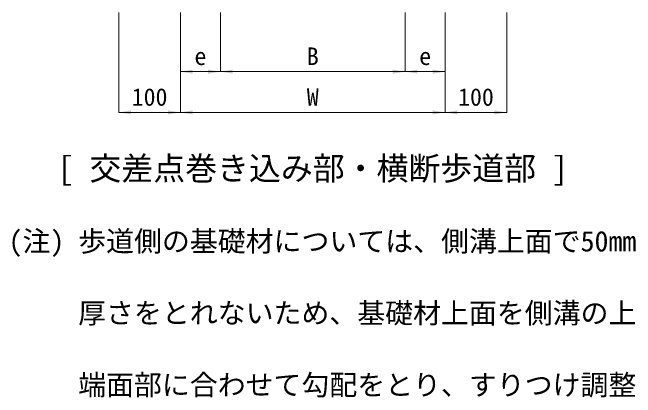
# Model space of a CAD drawing. Units: millimetres at full size. Extents: x 80703 to 103503, y 5263 to 15046.
# Drawn here: x 92457 to 93469, y 10220 to 10845 of the extents above; entities that cross this region are included whole.
import ezdxf
from ezdxf.enums import TextEntityAlignment as Align

# ---------------------------------------------------------------- set-up
doc = ezdxf.new("R2010")
doc.units = ezdxf.units.MM
doc.header["$LTSCALE"] = 20
doc.layers.add('0_2', color=7, linetype='Continuous', lineweight=9)
doc.layers.add('寸法線', color=7, linetype='Continuous', lineweight=9)
doc.styles.add('ＭＳ ゴシック', font='')
doc.styles.get('ＭＳ ゴシック').set_extended_font_data('MS Gothic')

# ---------------------------------------------------------------- blocks, each defined once
blk = doc.blocks.new('filled_arrow')
at = {"color": 0, "linetype": 'Continuous', "lineweight": -2}
blk.add_solid([(7.5, 1.25), (0, 0), (7.5, -1.25)], dxfattribs=at)

msp = doc.modelspace()

# ---------------------------------------------------------------- linework, layer by layer
at = {"layer": '寸法線'}
for p, q in [((92629.44, 10845.02), (92629.44, 10682.75)), ((92729.44, 10845.02), (92729.44, 10748.92)), ((92794.44, 10845.02), (92794.44, 10748.92)), ((92794.44, 10845.02), (92794.44, 10748.92)), ((93094.44, 10845.02), (93094.44, 10748.92)), ((93094.44, 10845.02), (93094.44, 10748.92)), ((93159.44, 10845.02), (93159.44, 10748.92)), ((93259.44, 10845.02), (93259.44, 10682.75)), ((92729.44, 10830.02), (92729.44, 10682.75)), ((92729.44, 10830.02), (92729.44, 10682.75)), ((93159.44, 10830.02), (93159.44, 10682.75)), ((93159.44, 10830.02), (93159.44, 10682.75)), ((92729.44, 10748.92), (92794.44, 10748.92)), ((92794.44, 10748.92), (93094.44, 10748.92)), ((93094.44, 10748.92), (93159.44, 10748.92)), ((92729.44, 10682.75), (92629.44, 10682.75)), ((92729.44, 10682.75), (93159.44, 10682.75)), ((93159.44, 10682.75), (93259.44, 10682.75))]:
    msp.add_line(p, q, dxfattribs=at)

# ---------------------------------------------------------------- block references
at = {"layer": '寸法線', "xscale": 2.67, "yscale": 2.67}
for p in [(92729.44, 10748.92), (92794.44, 10748.92), (93094.44, 10748.92), (92629.44, 10682.75), (92729.44, 10682.75), (93159.44, 10682.75)]:
    msp.add_blockref('filled_arrow', p, dxfattribs=at)
at = {"layer": '寸法線', "xscale": 2.67, "yscale": 2.67, "rotation": 180}
for p in [(92794.44, 10748.92), (93094.44, 10748.92), (93159.44, 10748.92), (92729.44, 10682.75), (93159.44, 10682.75), (93259.44, 10682.75)]:
    msp.add_blockref('filled_arrow', p, dxfattribs=at)

# ---------------------------------------------------------------- texts
at = {"layer": '0_2', "style": 'ＭＳ ゴシック'}
msp.add_text('[ 交差点巻き込み部・横断歩道部 ]', height=37.98, dxfattribs=at).set_placement((92944.44, 10591.84), align=Align.MIDDLE_CENTER)
for s, p in [(' (注) 歩道側の基礎材については、側溝上面で50mm', (92427.79, 10490.2)), ('      厚さをとれないため、基礎材上面を側溝の上', (92427.79, 10373.54)), ('      端面部に合わせて勾配をとり、すりつけ調整', (92427.79, 10256.87))]:
    msp.add_text(s, height=33.23, dxfattribs=at).set_placement(p, align=Align.TOP_LEFT)
at = {"layer": '寸法線', "style": 'ＭＳ ゴシック'}
for s, p in [('B', (92944.44, 10773.92)), ('e', (92761.94, 10773.92)), ('e', (93126.94, 10773.92)), ('100', (92679.44, 10707.75)), ('W', (92944.44, 10707.75)), ('100', (93209.44, 10707.75))]:
    msp.add_text(s, height=28.48, dxfattribs=at).set_placement(p, align=Align.MIDDLE_CENTER)

doc.saveas('drawing.dxf')
